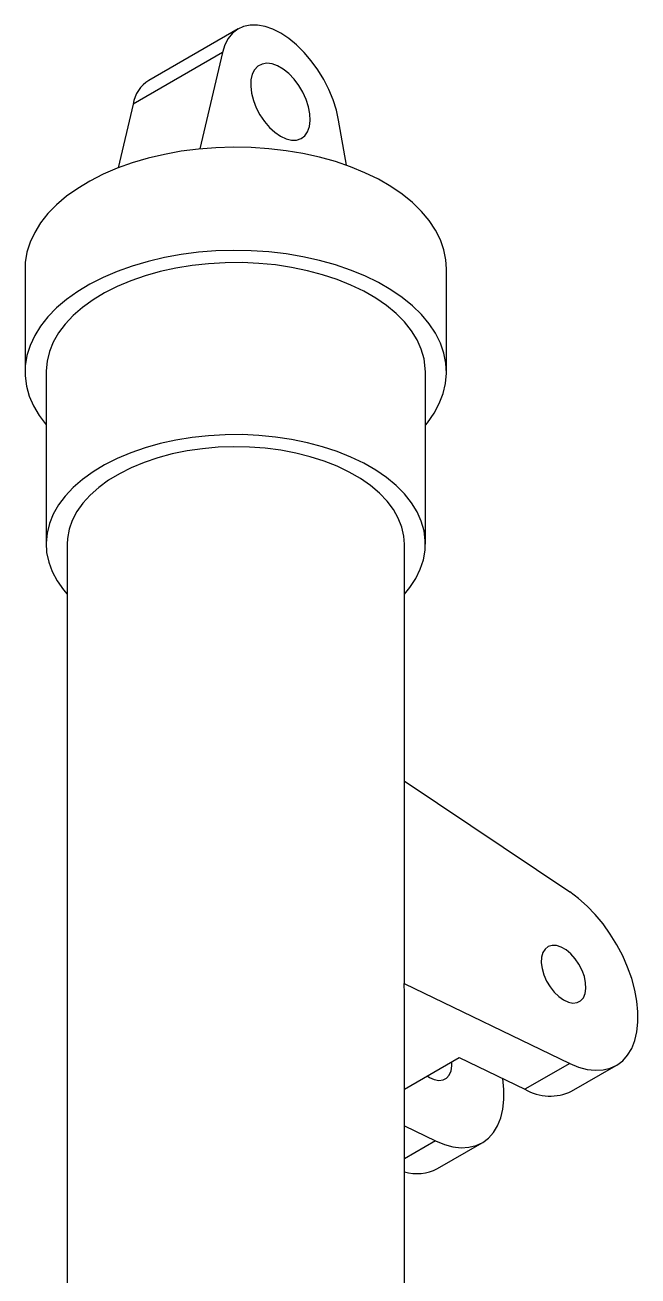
# Model space of a CAD drawing. Header units: millimetres. Extents: x 1 to 1184, y 0 to 836.
# Drawn here: x 362.2 to 391.3, y 300.3 to 359.7 of the extents above; entities that cross this region are included whole.
import ezdxf

# ---------------------------------------------------------------- set-up
doc = ezdxf.new("R2010")
doc.units = ezdxf.units.MM

msp = doc.modelspace()

# ---------------------------------------------------------------- linework, layer by layer
at = {"color": 7, "linetype": 'Continuous', "lineweight": 25}
for p, q in [((372.305, 359.49), (368.062, 357.041)), ((371.553, 358.369), (367.31, 355.92)), ((371.553, 358.369), (370.483, 353.787)), ((367.31, 355.92), (366.603, 352.889)), ((377.437, 353.01), (377.064, 355.147)), ((362.183, 348.098), (362.183, 343.199)), ((382.183, 343.199), (382.183, 348.098)), ((363.183, 343.199), (363.183, 335.034)), ((381.183, 335.034), (381.183, 343.199)), ((364.183, 335.034), (364.183, 298.401)), ((380.183, 323.795), (380.183, 335.034)), ((380.167, 323.805), (380.167, 314.179)), ((380.167, 323.805), (388.028, 318.523)), ((380.167, 314.179), (388.028, 310.385)), ((380.183, 282.775), (380.183, 313.915)), ((380.183, 309.16), (382.79, 310.665)), ((382.79, 310.665), (385.907, 309.161)), ((388.028, 310.385), (385.907, 309.161)), ((388.118, 309.066), (390.239, 310.291)), ((380.183, 307.426), (381.664, 306.711)), ((381.664, 306.711), (380.183, 305.856)), ((381.754, 305.392), (383.875, 306.617))]:
    msp.add_line(p, q, dxfattribs=at)
at = {"color": 7, "linetype": 'Continuous', "lineweight": 25, "flags": 128}
for points in [[(377.064, 355.147), (376.957, 355.63), (376.801, 356.12), (376.6, 356.608), (376.358, 357.086), (376.079, 357.544), (375.768, 357.976), (375.431, 358.372), (375.073, 358.725), (374.701, 359.031), (374.322, 359.281), (373.943, 359.474), (373.571, 359.604), (373.211, 359.669), (372.872, 359.669), (372.558, 359.603), (372.275, 359.472), (372.03, 359.28), (371.825, 359.029), (371.665, 358.723), (371.553, 358.369)], [(374.305, 354.393), (374.572, 354.268), (374.83, 354.206), (375.069, 354.21), (375.28, 354.28), (375.456, 354.413), (375.591, 354.605), (375.679, 354.847), (375.717, 355.132), (375.704, 355.45), (375.641, 355.788), (375.529, 356.135), (375.373, 356.478), (375.179, 356.805), (374.953, 357.103), (374.703, 357.363), (374.439, 357.574), (374.17, 357.729), (373.906, 357.823), (373.656, 357.851), (373.43, 357.814), (373.236, 357.712), (373.08, 357.549), (372.968, 357.331), (372.905, 357.066), (372.892, 356.763), (372.93, 356.434), (373.018, 356.09), (373.153, 355.743), (373.329, 355.407), (373.54, 355.093), (373.779, 354.813), (374.037, 354.577), (374.305, 354.393)], [(382.183, 348.098), (382.156, 348.521), (382.06, 349.002), (381.895, 349.475), (381.661, 349.94), (381.361, 350.391), (380.996, 350.826), (380.57, 351.243), (380.085, 351.637), (379.544, 352.006), (378.952, 352.348), (378.312, 352.66), (377.63, 352.94), (376.909, 353.186), (376.155, 353.397), (375.373, 353.57), (374.569, 353.705), (373.748, 353.8), (372.916, 353.856), (372.078, 353.871), (371.242, 353.846), (370.412, 353.78), (369.595, 353.675), (368.796, 353.53), (368.02, 353.347), (367.274, 353.128), (366.562, 352.873), (365.89, 352.585), (365.262, 352.265), (364.682, 351.916), (364.155, 351.54), (363.684, 351.141), (363.273, 350.719), (362.924, 350.28), (362.641, 349.825), (362.424, 349.358), (362.276, 348.882), (362.197, 348.401), (362.183, 348.098)], [(381.183, 340.683), (381.276, 340.796), (381.592, 341.244), (381.842, 341.705), (382.025, 342.177), (382.139, 342.656), (382.183, 343.139), (382.156, 343.622), (382.06, 344.102), (381.895, 344.576), (381.661, 345.041), (381.361, 345.492), (380.996, 345.927), (380.57, 346.343), (380.085, 346.737), (379.544, 347.107), (378.952, 347.449), (378.312, 347.761), (377.63, 348.041), (376.909, 348.287), (376.155, 348.497), (375.373, 348.671), (374.569, 348.805), (373.748, 348.901), (372.916, 348.957), (372.078, 348.972), (371.242, 348.946), (370.412, 348.881), (369.595, 348.775), (368.796, 348.631), (368.02, 348.448), (367.274, 348.229), (366.562, 347.974), (365.89, 347.686), (365.262, 347.366), (364.682, 347.017), (364.155, 346.641), (363.684, 346.241), (363.273, 345.82), (362.924, 345.38), (362.641, 344.926), (362.424, 344.459), (362.276, 343.983), (362.197, 343.501), (362.188, 343.018), (362.249, 342.536), (362.38, 342.058), (362.58, 341.589), (362.847, 341.13), (363.18, 340.687), (363.183, 340.683)], [(381.183, 343.199), (381.178, 343.372), (381.117, 343.83), (380.985, 344.283), (380.785, 344.728), (380.517, 345.161), (380.184, 345.578), (379.789, 345.977), (379.333, 346.354), (378.822, 346.707), (378.259, 347.032), (377.649, 347.327), (376.996, 347.59), (376.305, 347.818), (375.581, 348.01), (374.831, 348.165), (374.061, 348.28), (373.276, 348.356), (372.482, 348.392), (371.686, 348.387), (370.893, 348.341), (370.111, 348.255), (369.345, 348.13), (368.602, 347.966), (367.886, 347.764), (367.204, 347.527), (366.561, 347.256), (365.962, 346.953), (365.411, 346.621), (364.914, 346.262), (364.473, 345.88), (364.093, 345.476), (363.776, 345.054), (363.525, 344.618), (363.342, 344.171), (363.228, 343.716), (363.184, 343.257), (363.183, 343.199)], [(380.183, 332.654), (380.44, 332.966), (380.724, 333.396), (380.941, 333.838), (381.09, 334.289), (381.169, 334.747), (381.178, 335.206), (381.117, 335.664), (380.985, 336.118), (380.785, 336.563), (380.517, 336.996), (380.184, 337.413), (379.789, 337.812), (379.333, 338.189), (378.822, 338.542), (378.259, 338.867), (377.649, 339.162), (376.996, 339.424), (376.305, 339.653), (375.581, 339.845), (374.831, 339.999), (374.061, 340.115), (373.276, 340.191), (372.482, 340.227), (371.686, 340.221), (370.893, 340.176), (370.111, 340.09), (369.345, 339.964), (368.602, 339.8), (367.886, 339.599), (367.204, 339.362), (366.561, 339.091), (365.962, 338.788), (365.411, 338.456), (364.914, 338.097), (364.473, 337.714), (364.093, 337.31), (363.776, 336.889), (363.525, 336.452), (363.342, 336.005), (363.228, 335.55), (363.184, 335.091), (363.21, 334.632), (363.307, 334.176), (363.473, 333.726), (363.707, 333.287), (364.008, 332.861), (364.183, 332.654)], [(380.183, 335.034), (380.156, 335.412), (380.06, 335.842), (379.894, 336.264), (379.661, 336.675), (379.362, 337.072), (378.999, 337.451), (378.577, 337.809), (378.099, 338.143), (377.569, 338.449), (376.991, 338.725), (376.371, 338.969), (375.714, 339.178), (375.027, 339.351), (374.314, 339.485), (373.583, 339.581), (372.839, 339.637), (372.089, 339.652), (371.341, 339.626), (370.599, 339.561), (369.872, 339.455), (369.165, 339.311), (368.485, 339.129), (367.837, 338.911), (367.227, 338.659), (366.66, 338.375), (366.143, 338.062), (365.678, 337.722), (365.271, 337.359), (364.924, 336.975), (364.641, 336.574), (364.424, 336.159), (364.276, 335.735), (364.197, 335.304), (364.183, 335.034)], [(388.028, 310.385), (388.445, 310.213), (388.852, 310.103), (389.243, 310.058), (389.612, 310.077), (389.955, 310.16), (390.267, 310.307), (390.543, 310.515), (390.779, 310.781), (390.972, 311.101), (391.119, 311.472), (391.219, 311.887), (391.269, 312.341), (391.269, 312.827), (391.219, 313.338), (391.119, 313.868), (390.972, 314.408), (390.779, 314.951), (390.543, 315.49), (390.267, 316.017), (389.955, 316.523), (389.612, 317.003), (389.243, 317.449), (388.852, 317.854), (388.445, 318.214), (388.028, 318.523)], [(387.74, 313.396), (387.968, 313.293), (388.185, 313.252), (388.381, 313.275), (388.548, 313.361), (388.677, 313.506), (388.762, 313.703), (388.799, 313.943), (388.786, 314.215), (388.725, 314.505), (388.617, 314.802), (388.469, 315.089), (388.286, 315.355), (388.078, 315.586), (387.854, 315.772), (387.625, 315.905), (387.401, 315.977), (387.193, 315.986), (387.01, 315.931), (386.862, 315.815), (386.754, 315.643), (386.693, 315.423), (386.68, 315.166), (386.718, 314.883), (386.802, 314.588), (386.931, 314.295), (387.098, 314.016), (387.294, 313.766), (387.512, 313.556), (387.74, 313.396)], [(381.271, 309.789), (381.376, 309.722), (381.604, 309.619), (381.821, 309.578), (382.017, 309.602), (382.184, 309.688), (382.313, 309.832), (382.398, 310.029), (382.435, 310.269), (382.431, 310.458)], [(381.664, 306.711), (382.081, 306.539), (382.488, 306.43), (382.879, 306.384), (383.248, 306.403), (383.591, 306.487), (383.903, 306.633), (384.179, 306.841), (384.415, 307.107), (384.608, 307.428), (384.755, 307.798), (384.855, 308.213), (384.905, 308.667), (384.905, 309.153), (384.855, 309.664), (384.854, 309.669)]]:
    msp.add_lwpolyline(points, dxfattribs=at)
at = {"color": 7, "linetype": 'Continuous', "lineweight": 25}
for centre, radius, start, end in [((368.951, 355.631), 1.667, 122.2512, 170.03084), ((387.102, 311.199), 2.363, 239.62425, 295.48114), ((380.793, 307.223), 2.068, 252.85749, 297.71034)]:
    msp.add_arc(centre, radius, start, end, dxfattribs=at)
msp.add_ellipse((372.183, 313.536), major_axis=(7.995, 0.525), ratio=0.528336, start_param=6.248484, end_param=6.311148, dxfattribs=at)

doc.saveas('drawing.dxf')
